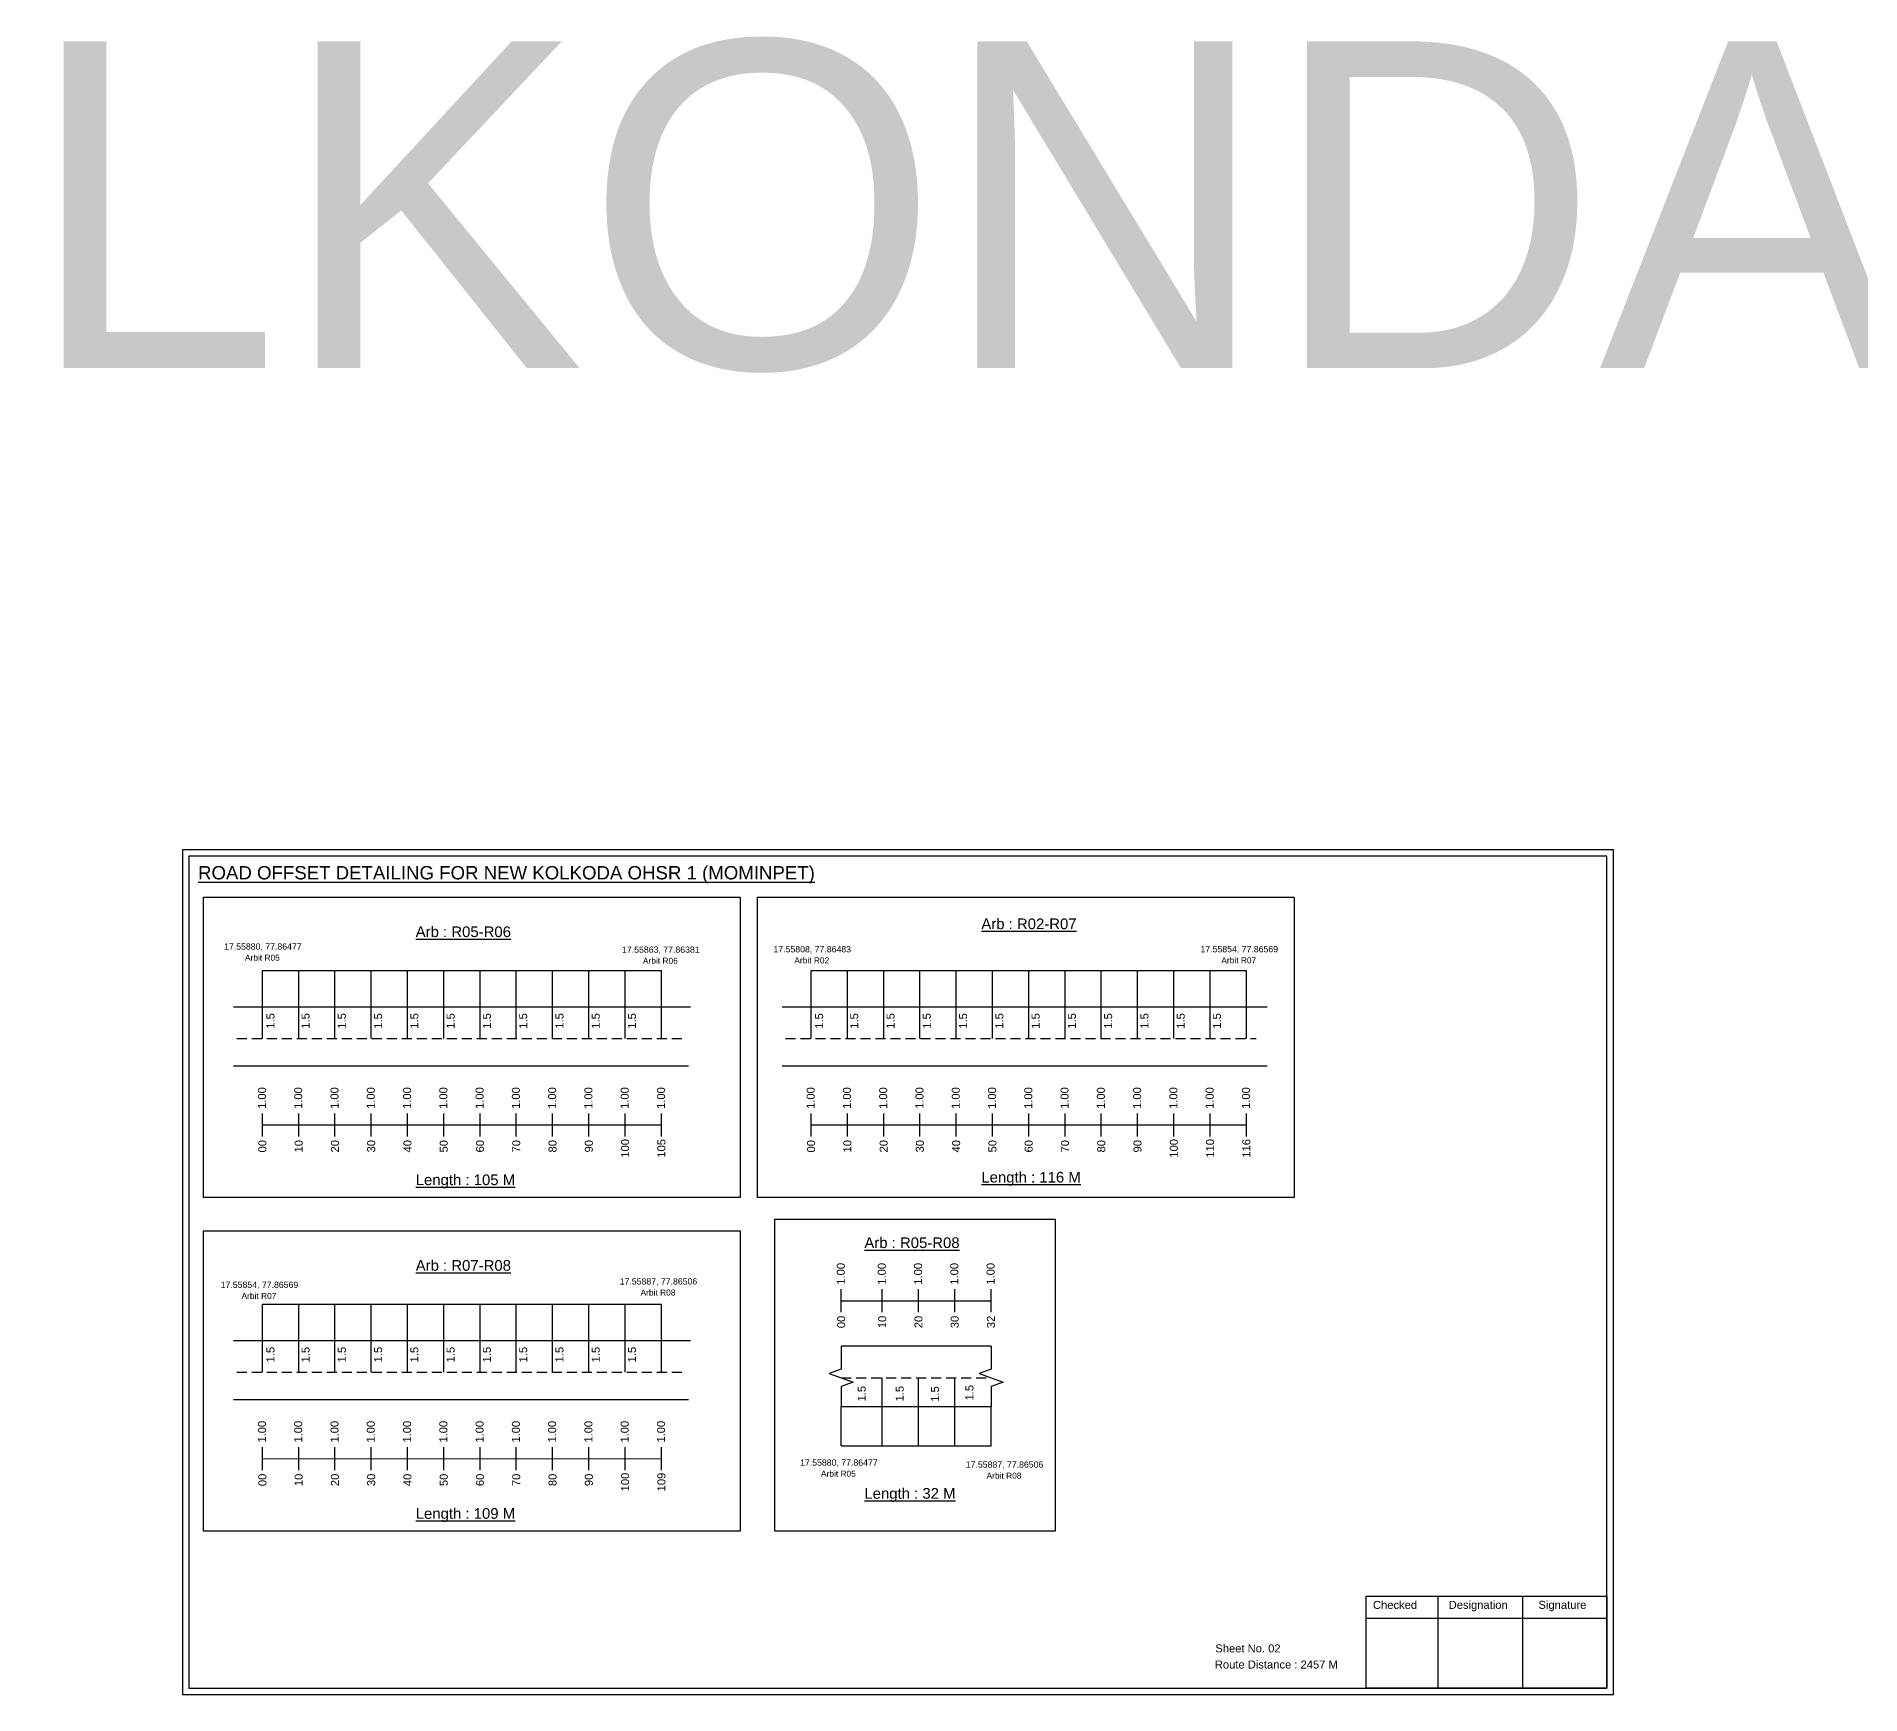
# Model space of a CAD drawing. Header units: inches. Extents: x 1245 to 5974, y 98 to 3110.
# Drawn here: x 1929 to 2613, y 848 to 1470 of the extents above; entities that cross this region are included whole.
import ezdxf

# ---------------------------------------------------------------- set-up
doc = ezdxf.new("R2010")
doc.units = ezdxf.units.IN
doc.header["$MEASUREMENT"] = 0
doc.linetypes.add('DASHED2', pattern=[0.375, 0.25, -0.125])
doc.layers.add('PDF_Geometry', color=7, linetype='Continuous')
doc.layers.add('PDF_Text', color=5, linetype='Continuous')
doc.styles.add('PDF Arial', font='arial.ttf')
doc.styles.get("Standard").update_dxf_attribs({"font": 'arial.ttf'})

msp = doc.modelspace()

# ---------------------------------------------------------------- linework, layer by layer
at = {"color": 5}
for p, q in [((2013.53, 1119.42), (2163.13, 1119.42)), ((2219.27, 1119.42), (2382.47, 1119.42)), ((2013.53, 994.31), (2163.13, 994.31)), ((2230.55, 941.15), (2286.72, 941.15))]:
    msp.add_line(p, q, dxfattribs=at)
for p, q in [((2013.53, 1093.88), (2013.53, 1119.42)), ((2027.13, 1093.88), (2027.13, 1119.42)), ((2040.73, 1093.88), (2040.73, 1119.42)), ((2054.33, 1093.88), (2054.33, 1119.42)), ((2067.93, 1093.88), (2067.93, 1119.42)), ((2081.53, 1093.88), (2081.53, 1119.42)), ((2095.13, 1093.88), (2095.13, 1119.42)), ((2108.73, 1093.88), (2108.73, 1119.42)), ((2122.33, 1093.88), (2122.33, 1119.42)), ((2135.93, 1093.88), (2135.93, 1119.42)), ((2149.53, 1093.88), (2149.53, 1119.42)), ((2163.13, 1093.88), (2163.13, 1119.42)), ((2219.27, 1093.88), (2219.27, 1119.42)), ((2232.87, 1093.88), (2232.87, 1119.42)), ((2246.47, 1093.88), (2246.47, 1119.42)), ((2260.07, 1093.88), (2260.07, 1119.42)), ((2273.67, 1093.88), (2273.67, 1119.42)), ((2287.27, 1093.88), (2287.27, 1119.42)), ((2300.87, 1093.88), (2300.87, 1119.42)), ((2314.47, 1093.88), (2314.47, 1119.42)), ((2328.07, 1093.88), (2328.07, 1119.42)), ((2341.67, 1093.88), (2341.67, 1119.42)), ((2355.27, 1093.88), (2355.27, 1119.42)), ((2368.87, 1093.88), (2368.87, 1119.42)), ((2382.47, 1093.88), (2382.47, 1119.42)), ((2002.65, 1105.77), (2174.01, 1105.77)), ((2208.39, 1105.77), (2390.29, 1105.77)), ((2173.32, 1083.58), (2002.65, 1083.58)), ((2390.29, 1083.58), (2208.39, 1083.58)), ((2013.53, 968.77), (2013.53, 994.31)), ((2027.13, 968.77), (2027.13, 994.31)), ((2040.73, 968.77), (2040.73, 994.31)), ((2054.33, 968.77), (2054.33, 994.31)), ((2067.93, 968.77), (2067.93, 994.31)), ((2081.53, 968.77), (2081.53, 994.31)), ((2095.13, 968.77), (2095.13, 994.31)), ((2108.73, 968.77), (2108.73, 994.31)), ((2122.33, 968.77), (2122.33, 994.31)), ((2135.93, 968.77), (2135.93, 994.31)), ((2149.53, 968.77), (2149.53, 994.31)), ((2163.13, 968.77), (2163.13, 994.31)), ((2002.65, 980.66), (2174.01, 980.66)), ((2286.72, 978.57), (2230.55, 978.57)), ((2245.92, 941.15), (2245.92, 966.69)), ((2259.52, 941.15), (2259.52, 966.69)), ((2273.12, 941.15), (2273.12, 966.69)), ((2173.32, 958.47), (2002.65, 958.47)), ((2230.55, 955.89), (2286.72, 955.89)), ((2230.55, 941.15), (2230.55, 955.89)), ((2286.72, 941.15), (2286.72, 955.89))]:
    msp.add_line(p, q)
at = {"linetype": 'DASHED2', "ltscale": 15}
for p, q in [((2003.93, 1093.88), (2171.53, 1093.88)), ((2209.66, 1093.88), (2386.08, 1093.88)), ((2003.93, 968.77), (2171.53, 968.77)), ((2230.55, 966.69), (2286.72, 966.69))]:
    msp.add_line(p, q, dxfattribs=at)
at = {"color": 217, "true_color": 0x93278f}
for p, q in [((2013.53, 1057.19), (2013.53, 1065.74)), ((2013.53, 1061.46), (2163.13, 1061.48)), ((2027.13, 1057.19), (2027.13, 1065.74)), ((2040.73, 1057.19), (2040.73, 1065.74)), ((2054.33, 1057.19), (2054.33, 1065.74)), ((2067.93, 1057.19), (2067.93, 1065.74)), ((2081.53, 1057.19), (2081.53, 1065.74)), ((2095.13, 1057.19), (2095.13, 1065.74)), ((2108.73, 1057.19), (2108.73, 1065.74)), ((2122.33, 1057.19), (2122.33, 1065.74)), ((2135.93, 1057.19), (2135.93, 1065.74)), ((2149.53, 1057.19), (2149.53, 1065.74)), ((2163.13, 1057.19), (2163.13, 1065.74)), ((2219.27, 1057.19), (2219.27, 1065.74)), ((2219.27, 1061.46), (2382.47, 1061.49)), ((2232.87, 1057.19), (2232.87, 1065.74)), ((2246.47, 1057.19), (2246.47, 1065.74)), ((2260.07, 1057.19), (2260.07, 1065.74)), ((2273.67, 1057.19), (2273.67, 1065.74)), ((2287.27, 1057.19), (2287.27, 1065.74)), ((2300.87, 1057.19), (2300.87, 1065.74)), ((2314.47, 1057.19), (2314.47, 1065.74)), ((2328.07, 1057.19), (2328.07, 1065.74)), ((2341.67, 1057.19), (2341.67, 1065.74)), ((2355.27, 1057.19), (2355.27, 1065.74)), ((2368.87, 1057.19), (2368.87, 1065.74)), ((2382.47, 1057.19), (2382.47, 1065.74)), ((2230.55, 991.3), (2230.55, 999.85)), ((2245.92, 991.3), (2245.92, 999.85)), ((2259.52, 991.3), (2259.52, 999.85)), ((2273.12, 991.3), (2273.12, 999.85)), ((2286.72, 991.3), (2286.72, 999.85)), ((2230.55, 995.56), (2286.72, 995.56)), ((2013.53, 932.07), (2013.53, 940.63)), ((2027.13, 932.07), (2027.13, 940.63)), ((2040.73, 932.07), (2040.73, 940.63)), ((2054.33, 932.07), (2054.33, 940.63)), ((2067.93, 932.07), (2067.93, 940.63)), ((2081.53, 932.07), (2081.53, 940.63)), ((2095.13, 932.07), (2095.13, 940.63)), ((2108.73, 932.07), (2108.73, 940.63)), ((2122.33, 932.07), (2122.33, 940.63)), ((2135.93, 932.07), (2135.93, 940.63)), ((2149.53, 932.07), (2149.53, 940.63)), ((2163.13, 932.07), (2163.13, 940.63)), ((2013.53, 936.34), (2163.13, 936.37))]:
    msp.add_line(p, q, dxfattribs=at)
for points in [[(1991.44, 1146.9), (2192.68, 1146.9), (2192.68, 1034.22), (1991.44, 1034.22)], [(2199.17, 1146.9), (2400.41, 1146.9), (2400.41, 1034.22), (2199.17, 1034.22)], [(2205.66, 1026.13), (2310.82, 1026.13), (2310.82, 909.11), (2205.66, 909.11)], [(1991.44, 1021.79), (2192.68, 1021.79), (2192.68, 909.11), (1991.44, 909.11)]]:
    msp.add_lwpolyline(points, close=True)
at = {"linetype": 'Continuous'}
for points in [[(2230.55, 978.57), (2230.55, 969.96), (2226.05, 968.33), (2235.05, 965.05), (2230.55, 963.41), (2230.55, 955.89)], [(2286.72, 978.57), (2286.72, 969.96), (2282.22, 968.33), (2291.22, 965.05), (2286.72, 963.41), (2286.72, 955.89)], [(2286.72, 978.57), (2286.72, 969.96), (2282.22, 968.33), (2291.22, 965.05), (2286.72, 963.41), (2286.72, 955.89)]]:
    msp.add_lwpolyline(points, dxfattribs=at)
at = {"layer": 'PDF_Geometry'}
for points in [[(1983.61, 1164.62), (1983.61, 847.91), (2520.08, 847.91), (2520.08, 1164.62)], [(1985.94, 1162.3), (1985.94, 850.33), (2517.67, 850.33), (2517.67, 1162.3)]]:
    msp.add_lwpolyline(points, close=True, dxfattribs=at)
at = {"layer": 'PDF_Geometry', "color": 242, "true_color": 0xcc1f26}
msp.add_lwpolyline([(2517.67, 850.24), (2427.32, 850.24), (2427.32, 884.85), (2517.67, 884.85)], close=True, dxfattribs=at)
for points in [[(2454.3, 884.85), (2454.3, 850.24)], [(2486.03, 884.85), (2486.03, 850.24)], [(2427.32, 876.48), (2517.67, 876.48)]]:
    msp.add_lwpolyline(points, dxfattribs=at)

# ---------------------------------------------------------------- texts
for s, height, p in [('NEW KOLKONDA 1', 122.5352, (1230.86, 1345.24)), ('Sheet No. 02', 3, (2370.82, 863.71)), ('Route Distance : 2457 M', 3, (2370.63, 857.66))]:
    msp.add_text(s, height=height).set_placement(p)
at = {"color": 242, "true_color": 0xcd2027}
for s, height, p in [('%%UROAD OFFSET DETAILING FOR NEW KOLKODA OHSR 1 (MOMINPET)', 5, (1989.39, 1153.55)), ('%%UArb : R05-R06', 4, (2071.01, 1131.92)), ('%%UArb : R02-R07', 4, (2283.09, 1134.89)), ('%%ULength : 105 M', 4, (2071.01, 1038.92)), ('%%ULength : 116 M', 4, (2283.09, 1039.89)), ('%%UArb : R05-R08', 4, (2239.23, 1015.32)), ('%%UArb : R07-R08', 4, (2071.01, 1006.8)), ('%%ULength : 32 M', 4, (2239.23, 921.32)), ('%%ULength : 109 M', 4, (2071.01, 913.8))]:
    msp.add_text(s, height=height, dxfattribs=at).set_placement(p)
at = {"color": 5}
for s, height, p in [('17.55880, 77.86477', 2.34, (1999.16, 1127.2)), ('17.55808, 77.86483', 2.34, (2205.15, 1126.19)), ('17.55854, 77.86569', 2.34, (2365.25, 1126.22)), ('Arbit R05', 2.246, (2006.98, 1123.07)), ('17.55863, 77.86381', 2.34, (2148.38, 1126.04)), ('Arbit R06', 2.246, (2156.2, 1121.91)), ('Arbit R02', 2.246, (2212.97, 1122.06)), ('Arbit R07', 2.246, (2373.07, 1122.1)), ('17.55854, 77.86569', 2.34, (1997.88, 1000.38)), ('Arbit R07', 2.246, (2005.7, 996.25)), ('17.55887, 77.86506', 2.34, (2147.49, 1001.65)), ('Arbit R08', 2.246, (2155.31, 997.52)), ('17.55880, 77.86477', 2.34, (2215.13, 933.71)), ('Arbit R05', 2.246, (2222.95, 929.59)), ('17.55887, 77.86506', 2.34, (2277.24, 932.98)), ('Arbit R08', 2.246, (2285.06, 928.85))]:
    msp.add_text(s, height=height, dxfattribs=at).set_placement(p)
for p in [(2018.04, 1097.56), (2031.2, 1097.56), (2044.8, 1097.56), (2058.4, 1097.56), (2072, 1097.56), (2085.6, 1097.56), (2099.2, 1097.56), (2112.8, 1097.56), (2126.4, 1097.56), (2140, 1097.56), (2153.6, 1097.56), (2223.77, 1097.56), (2236.93, 1097.56), (2250.53, 1097.56), (2264.13, 1097.56), (2277.73, 1097.56), (2291.33, 1097.56), (2304.93, 1097.56), (2318.53, 1097.56), (2332.13, 1097.56), (2345.73, 1097.56), (2359.33, 1097.56), (2372.93, 1097.56), (2018.04, 972.45), (2031.2, 972.45), (2044.8, 972.45), (2058.4, 972.45), (2072, 972.45), (2085.6, 972.45), (2099.2, 972.45), (2112.8, 972.45), (2126.4, 972.45), (2140, 972.45), (2153.6, 972.45), (2239.71, 957.79), (2253.97, 957.79), (2267.24, 957.67), (2280.13, 958.17)]:
    msp.add_text('1.5', height=3, rotation=90).set_placement(p)
at = {"color": 217, "true_color": 0x93278f}
for s, p in [('1.00', (2014.86, 1067.48)), ('1.00', (2028.46, 1067.48)), ('1.00', (2042.06, 1067.48)), ('1.00', (2055.66, 1067.48)), ('1.00', (2069.26, 1067.48)), ('1.00', (2082.86, 1067.48)), ('1.00', (2096.46, 1067.48)), ('1.00', (2110.06, 1067.48)), ('1.00', (2123.66, 1067.48)), ('1.00', (2137.26, 1067.48)), ('1.00', (2150.86, 1067.48)), ('1.00', (2164.46, 1067.48)), ('1.00', (2220.59, 1067.48)), ('1.00', (2234.19, 1067.48)), ('1.00', (2247.79, 1067.48)), ('1.00', (2261.39, 1067.48)), ('1.00', (2274.99, 1067.48)), ('1.00', (2288.59, 1067.48)), ('1.00', (2302.19, 1067.48)), ('1.00', (2315.79, 1067.48)), ('1.00', (2329.39, 1067.48)), ('1.00', (2342.99, 1067.48)), ('1.00', (2356.59, 1067.48)), ('1.00', (2370.19, 1067.48)), ('1.00', (2383.79, 1067.48)), ('00', (2015.01, 1051.16)), ('10', (2028.61, 1051.16)), ('20', (2042.21, 1051.16)), ('30', (2055.81, 1051.16)), ('40', (2069.41, 1051.16)), ('50', (2083.01, 1051.16)), ('60', (2096.61, 1051.16)), ('70', (2110.21, 1051.16)), ('80', (2123.81, 1051.16)), ('90', (2137.41, 1051.16)), ('100', (2151.01, 1049.21)), ('105', (2164.61, 1049.21)), ('00', (2220.74, 1051.16)), ('10', (2234.34, 1051.16)), ('20', (2247.94, 1051.16)), ('30', (2261.54, 1051.16)), ('40', (2275.14, 1051.16)), ('50', (2288.74, 1051.16)), ('60', (2302.34, 1051.16)), ('70', (2315.94, 1051.16)), ('80', (2329.54, 1051.16)), ('90', (2343.14, 1051.16)), ('100', (2356.74, 1049.21)), ('110', (2370.34, 1049.21)), ('116', (2383.94, 1049.21)), ('1.00', (2231.88, 1001.59)), ('1.00', (2247.25, 1001.59)), ('1.00', (2260.85, 1001.59)), ('1.00', (2274.45, 1001.59)), ('1.00', (2288.05, 1001.59)), ('00', (2232.03, 985.27)), ('10', (2247.4, 985.27)), ('20', (2261, 985.27)), ('30', (2274.6, 985.27)), ('32', (2288.2, 985.27)), ('1.00', (2014.86, 942.37)), ('1.00', (2028.46, 942.37)), ('1.00', (2042.06, 942.37)), ('1.00', (2055.66, 942.37)), ('1.00', (2069.26, 942.37)), ('1.00', (2082.86, 942.37)), ('1.00', (2096.46, 942.37)), ('1.00', (2110.06, 942.37)), ('1.00', (2123.66, 942.37)), ('1.00', (2137.26, 942.37)), ('1.00', (2150.86, 942.37)), ('1.00', (2164.46, 942.37)), ('00', (2015.01, 926.05)), ('10', (2028.61, 926.05)), ('20', (2042.21, 926.05)), ('30', (2055.81, 926.05)), ('40', (2069.41, 926.05)), ('50', (2083.01, 926.05)), ('60', (2096.61, 926.05)), ('70', (2110.21, 926.05)), ('80', (2123.81, 926.05)), ('90', (2137.41, 926.05)), ('100', (2151.01, 924.09)), ('109', (2164.61, 924.09))]:
    msp.add_text(s, height=3, rotation=90, dxfattribs=at).set_placement(p)
at = {"layer": 'PDF_Text', "color": 7, "attachment_point": 7, "style": 'PDF Arial'}
for s, insert, char_height in [('Checked', (2429.93, 879.96), 3.001), ('Designation', (2458.31, 879.13), 3.0006), ('Signature', (2491.99, 879.13), 3.001)]:
    msp.add_mtext(s, dxfattribs=dict(at, insert=insert, char_height=char_height))

doc.saveas('drawing.dxf')
